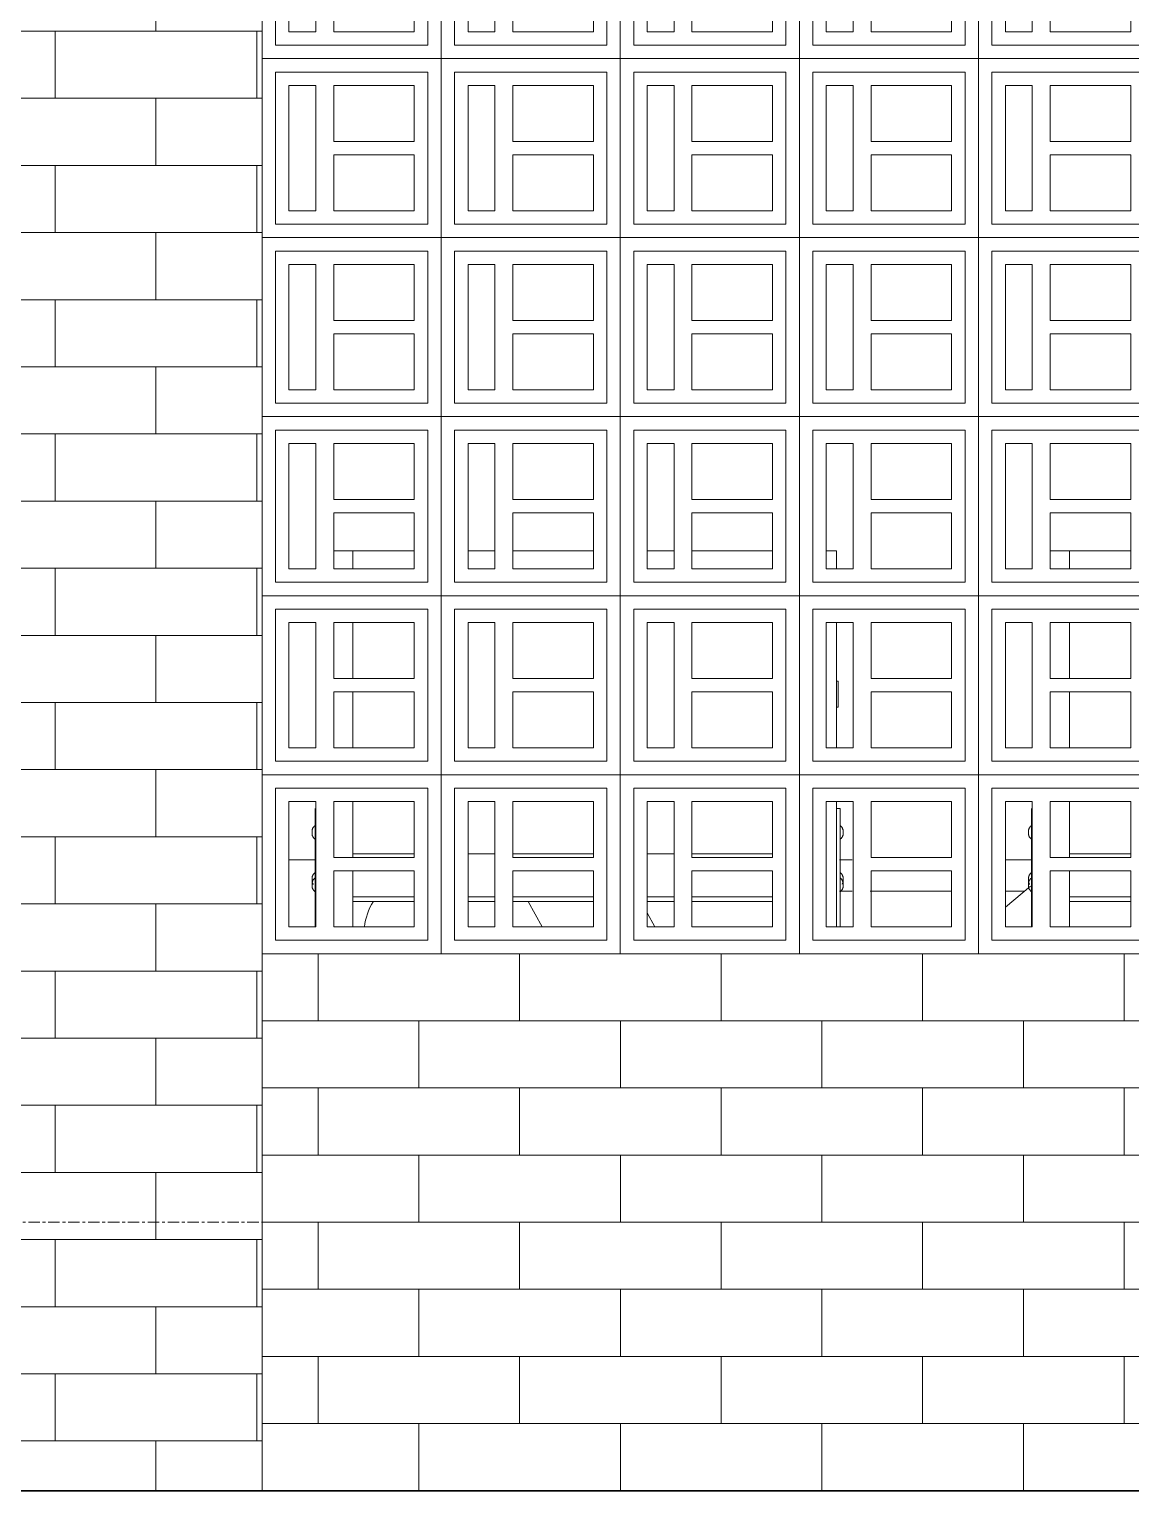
# Model space of a CAD drawing. Header units: inches. Extents: x 22 to 382261, y 22 to 371281.
# Drawn here: x 316274 to 317504, y 141619 to 143252 of the extents above; entities that cross this region are included whole.
import ezdxf

# ---------------------------------------------------------------- set-up
doc = ezdxf.new("R2010")
doc.units = ezdxf.units.IN
doc.header["$MEASUREMENT"] = 0
doc.linetypes.add('Grid Line 1_2_', pattern=[22.225, 12.7, -3.175, 3.175, -3.175])
for name, color, linetype, lineweight in [('A-FLOR', 192, 'Continuous', 9), ('A-FLOR-LEVL', 51, 'Continuous', 9), ('A-GLAZ-CURT', 52, 'Continuous', 9), ('A-WALL', 113, 'Continuous', 9), ('A-WALL-PATT', 111, 'Continuous', 9), ('I-FURN', 30, 'Continuous', 9), ('Q-CASE', 31, 'Continuous', 9)]:
    doc.layers.add(name, color=color, linetype=linetype, lineweight=lineweight)

# ---------------------------------------------------------------- blocks, each defined once
blk = doc.blocks.new('Casework 4 - Casework 4-487880-Left Side Elevation')
at = {"layer": 'Q-CASE'}
for p, q in [((20137.9, 705), (20108.8, 705)), ((20723.4, 705), (20737.7, 705)), ((20908.6, 705), (20937.1, 705)), ((20723.4, 670), (20737.7, 670)), ((20757.9, 670), (20847.8, 670)), ((20908.6, 670), (20929.6, 670))]:
    blk.add_line(p, q, dxfattribs=at)
blk.add_arc((20262.3, 621.7), 69.7, 148.5035, 173.1594, dxfattribs=at)
blk = doc.blocks.new('Casework 23 - Casework 23-687365-Left Side Elevation')
at = {"layer": 'Q-CASE'}
h = blk.add_hatch(dxfattribs=at)
h.set_pattern_fill('FP_8', color=256, style=0, pattern_type=2)
h.set_pattern_definition([(0, (-609.6, 300), (0, 75), []), (90, (-609.6, 300), (-112.5, 75), [75, -75])])
h.paths.add_polyline_path([(19973.5, 0), (20078.8, 0), (20078.8, 3376.8), (19558.8, 3376.8), (19558.8, 0), (19746.5, 0)])
blk.add_line((20078.8, 0), (20078.8, 3215), dxfattribs=at)
blk = doc.blocks.new('s-wall - s-wall-V7-Left Side Elevation')
at = {"layer": 'A-GLAZ-CURT'}
for p, q in [((21478.8, 800), (21278.8, 800)), ((21278.8, 800), (21278.8, 600)), ((21293.8, 615), (21293.8, 785)), ((21293.8, 785), (21463.8, 785)), ((21463.8, 785), (21293.8, 785)), ((21293.8, 785), (21293.8, 615)), ((21463.8, 785), (21463.8, 615)), ((21463.8, 615), (21463.8, 785)), ((21478.8, 600), (21478.8, 800)), ((21308.8, 630), (21308.8, 770)), ((21308.8, 770), (21338.8, 770)), ((21338.8, 770), (21338.8, 630)), ((21358.8, 707.5), (21358.8, 770)), ((21358.8, 770), (21448.8, 770)), ((21448.8, 770), (21448.8, 707.5)), ((21448.8, 707.5), (21358.8, 707.5)), ((21358.8, 630), (21358.8, 692.5)), ((21358.8, 692.5), (21448.8, 692.5)), ((21448.8, 692.5), (21448.8, 630)), ((21338.8, 630), (21308.8, 630)), ((21448.8, 630), (21358.8, 630)), ((21463.8, 615), (21293.8, 615)), ((21293.8, 615), (21463.8, 615))]:
    blk.add_line(p, q, dxfattribs=at)
blk = doc.blocks.new('s-wall - s-wall-779408-Left Side Elevation')
at = {"layer": 'A-GLAZ-CURT'}
for p, q in [((20278.8, 800), (20078.8, 800)), ((20093.8, 615), (20093.8, 785)), ((20093.8, 785), (20263.8, 785)), ((20263.8, 785), (20093.8, 785)), ((20093.8, 785), (20093.8, 615)), ((20263.8, 785), (20263.8, 615)), ((20263.8, 615), (20263.8, 785)), ((20278.8, 600), (20278.8, 800)), ((20108.8, 630), (20108.8, 770)), ((20108.8, 770), (20138.8, 770)), ((20138.8, 770), (20138.8, 630)), ((20158.8, 707.5), (20158.8, 770)), ((20158.8, 770), (20248.8, 770)), ((20248.8, 770), (20248.8, 707.5)), ((20248.8, 707.5), (20158.8, 707.5)), ((20158.8, 630), (20158.8, 692.5)), ((20158.8, 692.5), (20248.8, 692.5)), ((20248.8, 692.5), (20248.8, 630)), ((20138.8, 630), (20108.8, 630)), ((20248.8, 630), (20158.8, 630)), ((20263.8, 615), (20093.8, 615)), ((20093.8, 615), (20263.8, 615))]:
    blk.add_line(p, q, dxfattribs=at)
blk = doc.blocks.new('s-wall - s-wall-V9-Left Side Elevation')
at = {"layer": 'A-GLAZ-CURT'}
for p, q in [((21478.8, 1000), (21278.8, 1000)), ((21278.8, 1000), (21278.8, 800)), ((21478.8, 800), (21478.8, 1000)), ((21293.8, 815), (21293.8, 985)), ((21293.8, 985), (21463.8, 985)), ((21463.8, 985), (21293.8, 985)), ((21293.8, 985), (21293.8, 815)), ((21463.8, 985), (21463.8, 815)), ((21463.8, 815), (21463.8, 985)), ((21308.8, 830), (21308.8, 970)), ((21308.8, 970), (21338.8, 970)), ((21338.8, 970), (21338.8, 830)), ((21358.8, 907.5), (21358.8, 970)), ((21358.8, 970), (21448.8, 970)), ((21448.8, 970), (21448.8, 907.5)), ((21448.8, 907.5), (21358.8, 907.5)), ((21358.8, 830), (21358.8, 892.5)), ((21358.8, 892.5), (21448.8, 892.5)), ((21448.8, 892.5), (21448.8, 830)), ((21338.8, 830), (21308.8, 830)), ((21448.8, 830), (21358.8, 830)), ((21463.8, 815), (21293.8, 815)), ((21293.8, 815), (21463.8, 815)), ((21278.8, 800), (21478.8, 800))]:
    blk.add_line(p, q, dxfattribs=at)
blk = doc.blocks.new('s-wall - s-wall-V10-Left Side Elevation')
at = {"layer": 'A-GLAZ-CURT'}
for p, q in [((20278.8, 1000), (20078.8, 1000)), ((20278.8, 800), (20278.8, 1000)), ((20093.8, 815), (20093.8, 985)), ((20093.8, 985), (20263.8, 985)), ((20263.8, 985), (20093.8, 985)), ((20093.8, 985), (20093.8, 815)), ((20263.8, 985), (20263.8, 815)), ((20263.8, 815), (20263.8, 985)), ((20108.8, 830), (20108.8, 970)), ((20108.8, 970), (20138.8, 970)), ((20138.8, 970), (20138.8, 830)), ((20158.8, 907.5), (20158.8, 970)), ((20158.8, 970), (20248.8, 970)), ((20248.8, 970), (20248.8, 907.5)), ((20248.8, 907.5), (20158.8, 907.5)), ((20158.8, 830), (20158.8, 892.5)), ((20158.8, 892.5), (20248.8, 892.5)), ((20248.8, 892.5), (20248.8, 830)), ((20138.8, 830), (20108.8, 830)), ((20248.8, 830), (20158.8, 830)), ((20263.8, 815), (20093.8, 815)), ((20093.8, 815), (20263.8, 815)), ((20078.8, 800), (20278.8, 800))]:
    blk.add_line(p, q, dxfattribs=at)
blk = doc.blocks.new('DFXFCFB - Dining_Table_9162-841493-Left Side Elevation')
at = {"layer": 'I-FURN'}
for p, q in [((20158.8, 1050.1), (20180.3, 1050.1)), ((20158.8, 1050.1), (20248.8, 1050.1)), ((20180.3, 1050.1), (20180.3, 1030)), ((20308.8, 1050.1), (20338.8, 1050.1)), ((20358.8, 1050.1), (20448.8, 1050.1)), ((20508.8, 1050.1), (20538.8, 1050.1)), ((20558.8, 1050.1), (20648.8, 1050.1)), ((20708.8, 1050.1), (20720.1, 1050.1)), ((20708.8, 1050.1), (20720.1, 1050.1)), ((20720.1, 1050.1), (20720.1, 1030)), ((20720.1, 1050.1), (20720.1, 1030)), ((20958.8, 1050.1), (20980.3, 1050.1)), ((20958.8, 1050.1), (21048.8, 1050.1)), ((20980.3, 1050.1), (20980.3, 1030)), ((20180.3, 907.5), (20180.3, 970)), ((20720.1, 970), (20720.1, 830)), ((20980.3, 907.5), (20980.3, 970)), ((20722.2, 904.5), (20720.1, 904.5)), ((20722.2, 875.6), (20722.2, 904.5)), ((20180.3, 830), (20180.3, 892.5)), ((20980.3, 830), (20980.3, 892.5)), ((20720.1, 875.6), (20722.2, 875.6)), ((20180.3, 770), (20180.3, 707.5)), ((20180.3, 707.5), (20180.3, 770)), ((20720.1, 770), (20720.1, 630)), ((20980.3, 770), (20980.3, 707.5)), ((20980.3, 707.5), (20980.3, 770)), ((20137.9, 629.7), (20137.9, 762.2)), ((20720.1, 630), (20720.1, 762.2)), ((20720.1, 762.2), (20724.4, 762.2)), ((20724.4, 762.2), (20724.4, 630)), ((20937.9, 629.7), (20937.9, 762.2)), ((20134.6, 737.3), (20134.6, 733.8)), ((20134.6, 737.3), (20134.6, 733.8)), ((20134.6, 737.3), (20134.6, 733.8)), ((20134.6, 737.3), (20134.6, 733.8)), ((20727.7, 733.8), (20727.7, 737.3)), ((20727.7, 733.8), (20727.7, 737.3)), ((20727.7, 733.8), (20727.7, 737.3)), ((20727.7, 733.8), (20727.7, 737.3)), ((20934.6, 737.3), (20934.6, 733.8)), ((20934.6, 737.3), (20934.6, 733.8)), ((20934.6, 737.3), (20934.6, 733.8)), ((20934.6, 737.3), (20934.6, 733.8)), ((20248.8, 711.7), (20180.3, 711.7)), ((20338.8, 711.7), (20308.8, 711.7)), ((20448.8, 711.7), (20358.8, 711.7)), ((20538.8, 711.7), (20508.8, 711.7)), ((20648.8, 711.7), (20558.8, 711.7)), ((21048.8, 711.7), (20980.3, 711.7)), ((20180.3, 692.5), (20180.3, 630)), ((20180.3, 663.5), (20180.3, 692.5)), ((20980.3, 692.5), (20980.3, 630)), ((20980.3, 663.5), (20980.3, 692.5)), ((20134.6, 684.7), (20134.6, 681.2)), ((20134.6, 684.7), (20134.6, 681.2)), ((20134.6, 684.7), (20134.6, 681.2)), ((20134.6, 684.7), (20134.6, 681.2)), ((20134.6, 678.7), (20134.6, 675.2)), ((20134.6, 678.7), (20134.6, 675.2)), ((20134.6, 678.7), (20134.6, 675.2)), ((20134.6, 678.7), (20134.6, 675.2)), ((20727.7, 681.2), (20727.7, 684.7)), ((20727.7, 681.2), (20727.7, 684.7)), ((20727.7, 681.2), (20727.7, 684.7)), ((20727.7, 681.2), (20727.7, 684.7)), ((20727.7, 675.2), (20727.7, 678.7)), ((20727.7, 675.2), (20727.7, 678.7)), ((20727.7, 675.2), (20727.7, 678.7)), ((20727.7, 675.2), (20727.7, 678.7)), ((20936.7, 675.4), (20908.8, 651.9)), ((20934.6, 684.7), (20934.6, 681.2)), ((20934.6, 684.7), (20934.6, 681.2)), ((20934.6, 684.7), (20934.6, 681.2)), ((20934.6, 684.7), (20934.6, 681.2)), ((20934.6, 678.7), (20934.6, 675.2)), ((20934.6, 678.7), (20934.6, 675.2)), ((20934.6, 678.7), (20934.6, 675.2)), ((20934.6, 678.7), (20934.6, 675.2)), ((20180.3, 663.5), (20248.8, 663.5)), ((20248.8, 658.2), (20180.3, 658.2)), ((20180.3, 658.2), (20248.8, 658.2)), ((20180.3, 658.2), (20248.8, 658.2)), ((20308.8, 663.5), (20338.8, 663.5)), ((20338.8, 658.2), (20308.8, 658.2)), ((20308.8, 658.2), (20338.8, 658.2)), ((20308.8, 658.2), (20338.8, 658.2)), ((20358.8, 663.5), (20448.8, 663.5)), ((20448.8, 658.2), (20358.8, 658.2)), ((20358.8, 658.2), (20448.8, 658.2)), ((20358.8, 658.2), (20448.8, 658.2)), ((20376, 658.2), (20391.6, 630)), ((20508.8, 663.5), (20538.8, 663.5)), ((20538.8, 658.2), (20508.8, 658.2)), ((20508.8, 658.2), (20538.8, 658.2)), ((20508.8, 658.2), (20538.8, 658.2)), ((20558.8, 663.5), (20648.8, 663.5)), ((20648.8, 658.2), (20558.8, 658.2)), ((20558.8, 658.2), (20648.8, 658.2)), ((20558.8, 658.2), (20648.8, 658.2)), ((20980.3, 663.5), (21048.8, 663.5)), ((21048.8, 658.2), (20980.3, 658.2)), ((20980.3, 658.2), (21048.8, 658.2)), ((20980.3, 658.2), (21048.8, 658.2)), ((20517.4, 630), (20508.8, 645.5))]:
    blk.add_line(p, q, dxfattribs=at)
at = {"layer": 'I-FURN', "flags": 128}
for points in [[(20134.6, 737.3), (20134.6, 737.6), (20134.7, 738), (20134.7, 738.3), (20134.8, 738.6), (20134.9, 738.9), (20135, 739.2), (20135.1, 739.5), (20135.2, 739.8), (20135.3, 740.1), (20135.5, 740.4), (20135.6, 740.7), (20135.8, 740.9), (20136, 741.2), (20136.2, 741.5), (20136.4, 741.7), (20136.6, 742), (20136.8, 742.2), (20137, 742.4), (20137.3, 742.6), (20137.5, 742.8), (20137.8, 743), (20137.9, 743.1)], [(20134.6, 737.3), (20134.6, 737.6), (20134.7, 738), (20134.7, 738.3), (20134.8, 738.6), (20134.9, 738.9), (20135, 739.2), (20135.1, 739.5), (20135.2, 739.8), (20135.3, 740.1), (20135.5, 740.4), (20135.6, 740.7), (20135.8, 740.9), (20136, 741.2), (20136.2, 741.5), (20136.4, 741.7), (20136.6, 742), (20136.8, 742.2), (20137, 742.4), (20137.3, 742.6), (20137.5, 742.8), (20137.8, 743), (20137.9, 743.1)], [(20724.4, 743.1), (20724.7, 742.9), (20724.9, 742.7), (20725.1, 742.5), (20725.4, 742.3), (20725.6, 742.1), (20725.8, 741.8), (20726, 741.6), (20726.2, 741.3), (20726.4, 741), (20726.6, 740.8), (20726.7, 740.5), (20726.9, 740.2), (20727, 739.9), (20727.1, 739.6), (20727.3, 739.3), (20727.4, 739), (20727.4, 738.7), (20727.5, 738.4), (20727.6, 738.1), (20727.6, 737.8), (20727.7, 737.5), (20727.7, 737.3)], [(20724.4, 743.1), (20724.7, 742.9), (20724.9, 742.7), (20725.1, 742.5), (20725.4, 742.3), (20725.6, 742.1), (20725.8, 741.8), (20726, 741.6), (20726.2, 741.3), (20726.4, 741), (20726.6, 740.8), (20726.7, 740.5), (20726.9, 740.2), (20727, 739.9), (20727.1, 739.6), (20727.3, 739.3), (20727.4, 739), (20727.4, 738.7), (20727.5, 738.4), (20727.6, 738.1), (20727.6, 737.8), (20727.7, 737.5), (20727.7, 737.3)], [(20934.6, 737.3), (20934.6, 737.6), (20934.7, 738), (20934.7, 738.3), (20934.8, 738.6), (20934.9, 738.9), (20935, 739.2), (20935.1, 739.5), (20935.2, 739.8), (20935.3, 740.1), (20935.5, 740.4), (20935.6, 740.7), (20935.8, 740.9), (20936, 741.2), (20936.2, 741.5), (20936.4, 741.7), (20936.6, 742), (20936.8, 742.2), (20937, 742.4), (20937.3, 742.6), (20937.5, 742.8), (20937.8, 743), (20937.9, 743.1)], [(20934.6, 737.3), (20934.6, 737.6), (20934.7, 738), (20934.7, 738.3), (20934.8, 738.6), (20934.9, 738.9), (20935, 739.2), (20935.1, 739.5), (20935.2, 739.8), (20935.3, 740.1), (20935.5, 740.4), (20935.6, 740.7), (20935.8, 740.9), (20936, 741.2), (20936.2, 741.5), (20936.4, 741.7), (20936.6, 742), (20936.8, 742.2), (20937, 742.4), (20937.3, 742.6), (20937.5, 742.8), (20937.8, 743), (20937.9, 743.1)], [(20137.9, 728), (20137.6, 728.2), (20137.4, 728.4), (20137.1, 728.6), (20136.9, 728.8), (20136.7, 729.1), (20136.5, 729.3), (20136.3, 729.6), (20136.1, 729.8), (20135.9, 730.1), (20135.7, 730.3), (20135.5, 730.6), (20135.4, 730.9), (20135.3, 731.2), (20135.1, 731.5), (20135, 731.8), (20134.9, 732.1), (20134.8, 732.4), (20134.7, 732.7), (20134.7, 733), (20134.6, 733.3), (20134.6, 733.7), (20134.6, 733.8)], [(20137.9, 728), (20137.6, 728.2), (20137.4, 728.4), (20137.1, 728.6), (20136.9, 728.8), (20136.7, 729.1), (20136.5, 729.3), (20136.3, 729.6), (20136.1, 729.8), (20135.9, 730.1), (20135.7, 730.3), (20135.5, 730.6), (20135.4, 730.9), (20135.3, 731.2), (20135.1, 731.5), (20135, 731.8), (20134.9, 732.1), (20134.8, 732.4), (20134.7, 732.7), (20134.7, 733), (20134.6, 733.3), (20134.6, 733.7), (20134.6, 733.8)], [(20727.7, 733.8), (20727.7, 733.5), (20727.6, 733.2), (20727.6, 732.9), (20727.5, 732.5), (20727.4, 732.2), (20727.3, 731.9), (20727.2, 731.6), (20727.1, 731.3), (20726.9, 731), (20726.8, 730.7), (20726.6, 730.5), (20726.5, 730.2), (20726.3, 729.9), (20726.1, 729.7), (20725.9, 729.4), (20725.7, 729.2), (20725.5, 728.9), (20725.2, 728.7), (20725, 728.5), (20724.8, 728.3), (20724.5, 728.1), (20724.4, 728)], [(20727.7, 733.8), (20727.7, 733.5), (20727.6, 733.2), (20727.6, 732.9), (20727.5, 732.5), (20727.4, 732.2), (20727.3, 731.9), (20727.2, 731.6), (20727.1, 731.3), (20726.9, 731), (20726.8, 730.7), (20726.6, 730.5), (20726.5, 730.2), (20726.3, 729.9), (20726.1, 729.7), (20725.9, 729.4), (20725.7, 729.2), (20725.5, 728.9), (20725.2, 728.7), (20725, 728.5), (20724.8, 728.3), (20724.5, 728.1), (20724.4, 728)], [(20937.9, 728), (20937.6, 728.2), (20937.4, 728.4), (20937.1, 728.6), (20936.9, 728.8), (20936.7, 729.1), (20936.5, 729.3), (20936.3, 729.6), (20936.1, 729.8), (20935.9, 730.1), (20935.7, 730.3), (20935.5, 730.6), (20935.4, 730.9), (20935.3, 731.2), (20935.1, 731.5), (20935, 731.8), (20934.9, 732.1), (20934.8, 732.4), (20934.7, 732.7), (20934.7, 733), (20934.6, 733.3), (20934.6, 733.7), (20934.6, 733.8)], [(20937.9, 728), (20937.6, 728.2), (20937.4, 728.4), (20937.1, 728.6), (20936.9, 728.8), (20936.7, 729.1), (20936.5, 729.3), (20936.3, 729.6), (20936.1, 729.8), (20935.9, 730.1), (20935.7, 730.3), (20935.5, 730.6), (20935.4, 730.9), (20935.3, 731.2), (20935.1, 731.5), (20935, 731.8), (20934.9, 732.1), (20934.8, 732.4), (20934.7, 732.7), (20934.7, 733), (20934.6, 733.3), (20934.6, 733.7), (20934.6, 733.8)], [(20134.6, 684.7), (20134.6, 685), (20134.7, 685.4), (20134.7, 685.7), (20134.8, 686), (20134.9, 686.3), (20135, 686.6), (20135.1, 686.9), (20135.2, 687.2), (20135.3, 687.5), (20135.5, 687.8), (20135.6, 688.1), (20135.8, 688.3), (20136, 688.6), (20136.2, 688.9), (20136.4, 689.1), (20136.6, 689.4), (20136.8, 689.6), (20137, 689.8), (20137.3, 690), (20137.5, 690.2), (20137.8, 690.4), (20137.9, 690.5)], [(20134.6, 684.7), (20134.6, 685), (20134.7, 685.4), (20134.7, 685.7), (20134.8, 686), (20134.9, 686.3), (20135, 686.6), (20135.1, 686.9), (20135.2, 687.2), (20135.3, 687.5), (20135.5, 687.8), (20135.6, 688.1), (20135.8, 688.3), (20136, 688.6), (20136.2, 688.9), (20136.4, 689.1), (20136.6, 689.4), (20136.8, 689.6), (20137, 689.8), (20137.3, 690), (20137.5, 690.2), (20137.8, 690.4), (20137.9, 690.5)], [(20724.4, 690.5), (20724.7, 690.3), (20724.9, 690.1), (20725.1, 689.9), (20725.4, 689.7), (20725.6, 689.5), (20725.8, 689.2), (20726, 689), (20726.2, 688.7), (20726.4, 688.5), (20726.6, 688.2), (20726.7, 687.9), (20726.9, 687.6), (20727, 687.3), (20727.1, 687), (20727.3, 686.7), (20727.4, 686.4), (20727.4, 686.1), (20727.5, 685.8), (20727.6, 685.5), (20727.6, 685.2), (20727.7, 684.9), (20727.7, 684.7)], [(20724.4, 690.5), (20724.7, 690.3), (20724.9, 690.1), (20725.1, 689.9), (20725.4, 689.7), (20725.6, 689.5), (20725.8, 689.2), (20726, 689), (20726.2, 688.7), (20726.4, 688.5), (20726.6, 688.2), (20726.7, 687.9), (20726.9, 687.6), (20727, 687.3), (20727.1, 687), (20727.3, 686.7), (20727.4, 686.4), (20727.4, 686.1), (20727.5, 685.8), (20727.6, 685.5), (20727.6, 685.2), (20727.7, 684.9), (20727.7, 684.7)], [(20934.6, 684.7), (20934.6, 685), (20934.7, 685.4), (20934.7, 685.7), (20934.8, 686), (20934.9, 686.3), (20935, 686.6), (20935.1, 686.9), (20935.2, 687.2), (20935.3, 687.5), (20935.5, 687.8), (20935.6, 688.1), (20935.8, 688.3), (20936, 688.6), (20936.2, 688.9), (20936.4, 689.1), (20936.6, 689.4), (20936.8, 689.6), (20937, 689.8), (20937.3, 690), (20937.5, 690.2), (20937.8, 690.4), (20937.9, 690.5)], [(20934.6, 684.7), (20934.6, 685), (20934.7, 685.4), (20934.7, 685.7), (20934.8, 686), (20934.9, 686.3), (20935, 686.6), (20935.1, 686.9), (20935.2, 687.2), (20935.3, 687.5), (20935.5, 687.8), (20935.6, 688.1), (20935.8, 688.3), (20936, 688.6), (20936.2, 688.9), (20936.4, 689.1), (20936.6, 689.4), (20936.8, 689.6), (20937, 689.8), (20937.3, 690), (20937.5, 690.2), (20937.8, 690.4), (20937.9, 690.5)], [(20134.6, 678.7), (20134.6, 679), (20134.7, 679.3), (20134.7, 679.7), (20134.8, 680), (20134.9, 680.3), (20135, 680.6), (20135.1, 680.9), (20135.2, 681.2), (20135.3, 681.5), (20135.5, 681.8), (20135.6, 682), (20135.8, 682.3), (20136, 682.6), (20136.2, 682.8), (20136.4, 683.1), (20136.6, 683.3), (20136.8, 683.6), (20137, 683.8), (20137.3, 684), (20137.5, 684.2), (20137.8, 684.4), (20137.9, 684.5)], [(20134.6, 678.7), (20134.6, 679), (20134.7, 679.3), (20134.7, 679.7), (20134.8, 680), (20134.9, 680.3), (20135, 680.6), (20135.1, 680.9), (20135.2, 681.2), (20135.3, 681.5), (20135.5, 681.8), (20135.6, 682), (20135.8, 682.3)], [(20135.9, 677.5), (20135.7, 677.7), (20135.5, 678), (20135.4, 678.3), (20135.3, 678.6), (20135.1, 678.9), (20135, 679.2), (20134.9, 679.5), (20134.8, 679.8), (20134.7, 680.1), (20134.7, 680.4), (20134.6, 680.7), (20134.6, 681.1), (20134.6, 681.2)], [(20135.9, 677.5), (20135.7, 677.7), (20135.5, 678), (20135.4, 678.3), (20135.3, 678.6), (20135.1, 678.9), (20135, 679.2), (20134.9, 679.5), (20134.8, 679.8), (20134.7, 680.1), (20134.7, 680.4), (20134.6, 680.7), (20134.6, 681.1), (20134.6, 681.2)], [(20137.9, 669.4), (20137.6, 669.6), (20137.4, 669.8), (20137.1, 670), (20136.9, 670.2), (20136.7, 670.5), (20136.5, 670.7), (20136.3, 670.9), (20136.1, 671.2), (20135.9, 671.5), (20135.7, 671.7), (20135.5, 672), (20135.4, 672.3), (20135.3, 672.6), (20135.1, 672.9), (20135, 673.2), (20134.9, 673.5), (20134.8, 673.8), (20134.7, 674.1), (20134.7, 674.4), (20134.6, 674.7), (20134.6, 675), (20134.6, 675.2)], [(20137.9, 669.4), (20137.6, 669.6), (20137.4, 669.8), (20137.1, 670), (20136.9, 670.2), (20136.7, 670.5), (20136.5, 670.7), (20136.3, 670.9), (20136.1, 671.2), (20135.9, 671.5), (20135.7, 671.7), (20135.5, 672), (20135.4, 672.3), (20135.3, 672.6), (20135.1, 672.9), (20135, 673.2), (20134.9, 673.5), (20134.8, 673.8), (20134.7, 674.1), (20134.7, 674.4), (20134.6, 674.7), (20134.6, 675), (20134.6, 675.2)], [(20724.4, 684.5), (20724.7, 684.3), (20724.9, 684.1), (20725.1, 683.9), (20725.4, 683.7), (20725.6, 683.4), (20725.8, 683.2), (20726, 683), (20726.2, 682.7), (20726.4, 682.4), (20726.6, 682.2), (20726.7, 681.9), (20726.9, 681.6), (20727, 681.3), (20727.1, 681), (20727.3, 680.7), (20727.4, 680.4), (20727.4, 680.1), (20727.5, 679.8), (20727.6, 679.5), (20727.6, 679.2), (20727.7, 678.9), (20727.7, 678.7)], [(20727.7, 675.2), (20727.7, 674.9), (20727.6, 674.6), (20727.6, 674.2), (20727.5, 673.9), (20727.4, 673.6), (20727.3, 673.3), (20727.2, 673), (20727.1, 672.7), (20726.9, 672.4), (20726.8, 672.1), (20726.6, 671.9), (20726.5, 671.6), (20726.3, 671.3), (20726.1, 671.1), (20725.9, 670.8), (20725.7, 670.6), (20725.5, 670.3), (20725.2, 670.1), (20725, 669.9), (20724.8, 669.7), (20724.5, 669.5), (20724.4, 669.4)], [(20727.7, 675.2), (20727.7, 674.9), (20727.6, 674.6), (20727.6, 674.2), (20727.5, 673.9), (20727.4, 673.6), (20727.3, 673.3), (20727.2, 673), (20727.1, 672.7), (20726.9, 672.4), (20726.8, 672.1), (20726.6, 671.9), (20726.5, 671.6), (20726.3, 671.3), (20726.1, 671.1), (20725.9, 670.8), (20725.7, 670.6), (20725.5, 670.3), (20725.2, 670.1), (20725, 669.9), (20724.8, 669.7), (20724.5, 669.5), (20724.4, 669.4)], [(20726.4, 682.4), (20726.6, 682.2), (20726.7, 681.9), (20726.9, 681.6), (20727, 681.3), (20727.1, 681), (20727.3, 680.7), (20727.4, 680.4), (20727.4, 680.1), (20727.5, 679.8), (20727.6, 679.5), (20727.6, 679.2), (20727.7, 678.9), (20727.7, 678.7)], [(20727.7, 681.2), (20727.7, 680.9), (20727.6, 680.6), (20727.6, 680.3), (20727.5, 679.9), (20727.4, 679.6), (20727.3, 679.3), (20727.2, 679), (20727.1, 678.7), (20726.9, 678.4), (20726.8, 678.2), (20726.6, 677.9), (20726.5, 677.6)], [(20727.7, 681.2), (20727.7, 680.9), (20727.6, 680.6), (20727.6, 680.3), (20727.5, 679.9), (20727.4, 679.6), (20727.3, 679.3), (20727.2, 679), (20727.1, 678.7), (20726.9, 678.4), (20726.8, 678.2), (20726.6, 677.9), (20726.5, 677.6)], [(20934.6, 678.7), (20934.6, 679), (20934.7, 679.3), (20934.7, 679.7), (20934.8, 680), (20934.9, 680.3), (20935, 680.6), (20935.1, 680.9), (20935.2, 681.2), (20935.3, 681.5), (20935.5, 681.8), (20935.6, 682), (20935.8, 682.3), (20936, 682.6), (20936.2, 682.8), (20936.4, 683.1), (20936.6, 683.3), (20936.8, 683.6), (20937, 683.8), (20937.3, 684), (20937.5, 684.2), (20937.8, 684.4), (20937.9, 684.5)], [(20934.6, 678.7), (20934.6, 679), (20934.7, 679.3), (20934.7, 679.7), (20934.8, 680), (20934.9, 680.3), (20935, 680.6), (20935.1, 680.9), (20935.2, 681.2), (20935.3, 681.5), (20935.5, 681.8), (20935.6, 682), (20935.8, 682.3)], [(20935.9, 677.5), (20935.7, 677.7), (20935.5, 678), (20935.4, 678.3), (20935.3, 678.6), (20935.1, 678.9), (20935, 679.2), (20934.9, 679.5), (20934.8, 679.8), (20934.7, 680.1), (20934.7, 680.4), (20934.6, 680.7), (20934.6, 681.1), (20934.6, 681.2)], [(20935.9, 677.5), (20935.7, 677.7), (20935.5, 678), (20935.4, 678.3), (20935.3, 678.6), (20935.1, 678.9), (20935, 679.2), (20934.9, 679.5), (20934.8, 679.8), (20934.7, 680.1), (20934.7, 680.4), (20934.6, 680.7), (20934.6, 681.1), (20934.6, 681.2)], [(20934.8, 673.8), (20934.7, 674.1), (20934.7, 674.4), (20934.6, 674.7), (20934.6, 675), (20934.6, 675.2)], [(20937.9, 669.4), (20937.6, 669.6), (20937.4, 669.8), (20937.1, 670), (20936.9, 670.2), (20936.7, 670.5), (20936.5, 670.7), (20936.3, 670.9), (20936.1, 671.2), (20935.9, 671.5), (20935.7, 671.7), (20935.5, 672), (20935.4, 672.3), (20935.3, 672.6), (20935.1, 672.9), (20935, 673.2), (20934.9, 673.5), (20934.8, 673.8), (20934.7, 674.1), (20934.7, 674.4), (20934.6, 674.7), (20934.6, 675), (20934.6, 675.2)]]:
    blk.add_lwpolyline(points, dxfattribs=at)
blk = doc.blocks.new('DFXFCFB - Dining_Table_9162-V18-Left Side Elevation')
at = {"layer": 'I-FURN'}
for p, q in [((20134.6, 737.3), (20134.6, 733.8)), ((20134.6, 737.3), (20134.6, 733.8)), ((20134.6, 737.3), (20134.6, 733.8)), ((20134.6, 737.3), (20134.6, 733.8)), ((20727.7, 733.8), (20727.7, 737.3)), ((20727.7, 733.8), (20727.7, 737.3)), ((20727.7, 733.8), (20727.7, 737.3)), ((20727.7, 733.8), (20727.7, 737.3)), ((20934.6, 737.3), (20934.6, 733.8)), ((20934.6, 737.3), (20934.6, 733.8)), ((20934.6, 737.3), (20934.6, 733.8)), ((20934.6, 737.3), (20934.6, 733.8)), ((20134.6, 684.7), (20134.6, 681.2)), ((20134.6, 684.7), (20134.6, 681.2)), ((20134.6, 684.7), (20134.6, 681.2)), ((20134.6, 684.7), (20134.6, 681.2)), ((20134.6, 678.7), (20134.6, 675.2)), ((20134.6, 678.7), (20134.6, 675.2)), ((20134.6, 678.7), (20134.6, 675.2)), ((20134.6, 678.7), (20134.6, 675.2)), ((20727.7, 681.2), (20727.7, 684.7)), ((20727.7, 681.2), (20727.7, 684.7)), ((20727.7, 681.2), (20727.7, 684.7)), ((20727.7, 681.2), (20727.7, 684.7)), ((20727.7, 675.2), (20727.7, 678.7)), ((20727.7, 675.2), (20727.7, 678.7)), ((20727.7, 675.2), (20727.7, 678.7)), ((20727.7, 675.2), (20727.7, 678.7)), ((20934.6, 684.7), (20934.6, 681.2)), ((20934.6, 684.7), (20934.6, 681.2)), ((20934.6, 684.7), (20934.6, 681.2)), ((20934.6, 684.7), (20934.6, 681.2)), ((20934.6, 678.7), (20934.6, 675.2)), ((20934.6, 678.7), (20934.6, 675.2)), ((20934.6, 678.7), (20934.6, 675.2)), ((20934.6, 678.7), (20934.6, 675.2))]:
    blk.add_line(p, q, dxfattribs=at)
at = {"layer": 'I-FURN', "flags": 128}
for points in [[(20134.6, 737.3), (20134.6, 737.6), (20134.7, 738), (20134.7, 738.3), (20134.8, 738.6), (20134.9, 738.9), (20135, 739.2), (20135.1, 739.5), (20135.2, 739.8), (20135.3, 740.1), (20135.5, 740.4), (20135.6, 740.7), (20135.8, 740.9), (20136, 741.2), (20136.2, 741.5), (20136.4, 741.7), (20136.6, 742), (20136.8, 742.2), (20137, 742.4), (20137.3, 742.6), (20137.5, 742.8), (20137.8, 743), (20137.9, 743.1)], [(20134.6, 737.3), (20134.6, 737.6), (20134.7, 738), (20134.7, 738.3), (20134.8, 738.6), (20134.9, 738.9), (20135, 739.2), (20135.1, 739.5), (20135.2, 739.8), (20135.3, 740.1), (20135.5, 740.4), (20135.6, 740.7), (20135.8, 740.9), (20136, 741.2), (20136.2, 741.5), (20136.4, 741.7), (20136.6, 742), (20136.8, 742.2), (20137, 742.4), (20137.3, 742.6), (20137.5, 742.8), (20137.8, 743), (20137.9, 743.1)], [(20724.4, 743.1), (20724.7, 742.9), (20724.9, 742.7), (20725.1, 742.5), (20725.4, 742.3), (20725.6, 742.1), (20725.8, 741.8), (20726, 741.6), (20726.2, 741.3), (20726.4, 741), (20726.6, 740.8), (20726.7, 740.5), (20726.9, 740.2), (20727, 739.9), (20727.1, 739.6), (20727.3, 739.3), (20727.4, 739), (20727.4, 738.7), (20727.5, 738.4), (20727.6, 738.1), (20727.6, 737.8), (20727.7, 737.5), (20727.7, 737.3)], [(20724.4, 743.1), (20724.7, 742.9), (20724.9, 742.7), (20725.1, 742.5), (20725.4, 742.3), (20725.6, 742.1), (20725.8, 741.8), (20726, 741.6), (20726.2, 741.3), (20726.4, 741), (20726.6, 740.8), (20726.7, 740.5), (20726.9, 740.2), (20727, 739.9), (20727.1, 739.6), (20727.3, 739.3), (20727.4, 739), (20727.4, 738.7), (20727.5, 738.4), (20727.6, 738.1), (20727.6, 737.8), (20727.7, 737.5), (20727.7, 737.3)], [(20934.6, 737.3), (20934.6, 737.6), (20934.7, 738), (20934.7, 738.3), (20934.8, 738.6), (20934.9, 738.9), (20935, 739.2), (20935.1, 739.5), (20935.2, 739.8), (20935.3, 740.1), (20935.5, 740.4), (20935.6, 740.7), (20935.8, 740.9), (20936, 741.2), (20936.2, 741.5), (20936.4, 741.7), (20936.6, 742), (20936.8, 742.2), (20937, 742.4), (20937.3, 742.6), (20937.5, 742.8), (20937.8, 743), (20937.9, 743.1)], [(20934.6, 737.3), (20934.6, 737.6), (20934.7, 738), (20934.7, 738.3), (20934.8, 738.6), (20934.9, 738.9), (20935, 739.2), (20935.1, 739.5), (20935.2, 739.8), (20935.3, 740.1), (20935.5, 740.4), (20935.6, 740.7), (20935.8, 740.9), (20936, 741.2), (20936.2, 741.5), (20936.4, 741.7), (20936.6, 742), (20936.8, 742.2), (20937, 742.4), (20937.3, 742.6), (20937.5, 742.8), (20937.8, 743), (20937.9, 743.1)], [(20137.9, 728), (20137.6, 728.2), (20137.4, 728.4), (20137.1, 728.6), (20136.9, 728.8), (20136.7, 729.1), (20136.5, 729.3), (20136.3, 729.6), (20136.1, 729.8), (20135.9, 730.1), (20135.7, 730.3), (20135.5, 730.6), (20135.4, 730.9), (20135.3, 731.2), (20135.1, 731.5), (20135, 731.8), (20134.9, 732.1), (20134.8, 732.4), (20134.7, 732.7), (20134.7, 733), (20134.6, 733.3), (20134.6, 733.7), (20134.6, 733.8)], [(20137.9, 728), (20137.6, 728.2), (20137.4, 728.4), (20137.1, 728.6), (20136.9, 728.8), (20136.7, 729.1), (20136.5, 729.3), (20136.3, 729.6), (20136.1, 729.8), (20135.9, 730.1), (20135.7, 730.3), (20135.5, 730.6), (20135.4, 730.9), (20135.3, 731.2), (20135.1, 731.5), (20135, 731.8), (20134.9, 732.1), (20134.8, 732.4), (20134.7, 732.7), (20134.7, 733), (20134.6, 733.3), (20134.6, 733.7), (20134.6, 733.8)], [(20727.7, 733.8), (20727.7, 733.5), (20727.6, 733.2), (20727.6, 732.9), (20727.5, 732.5), (20727.4, 732.2), (20727.3, 731.9), (20727.2, 731.6), (20727.1, 731.3), (20726.9, 731), (20726.8, 730.7), (20726.6, 730.5), (20726.5, 730.2), (20726.3, 729.9), (20726.1, 729.7), (20725.9, 729.4), (20725.7, 729.2), (20725.5, 728.9), (20725.2, 728.7), (20725, 728.5), (20724.8, 728.3), (20724.5, 728.1), (20724.4, 728)], [(20727.7, 733.8), (20727.7, 733.5), (20727.6, 733.2), (20727.6, 732.9), (20727.5, 732.5), (20727.4, 732.2), (20727.3, 731.9), (20727.2, 731.6), (20727.1, 731.3), (20726.9, 731), (20726.8, 730.7), (20726.6, 730.5), (20726.5, 730.2), (20726.3, 729.9), (20726.1, 729.7), (20725.9, 729.4), (20725.7, 729.2), (20725.5, 728.9), (20725.2, 728.7), (20725, 728.5), (20724.8, 728.3), (20724.5, 728.1), (20724.4, 728)], [(20937.9, 728), (20937.6, 728.2), (20937.4, 728.4), (20937.1, 728.6), (20936.9, 728.8), (20936.7, 729.1), (20936.5, 729.3), (20936.3, 729.6), (20936.1, 729.8), (20935.9, 730.1), (20935.7, 730.3), (20935.5, 730.6), (20935.4, 730.9), (20935.3, 731.2), (20935.1, 731.5), (20935, 731.8), (20934.9, 732.1), (20934.8, 732.4), (20934.7, 732.7), (20934.7, 733), (20934.6, 733.3), (20934.6, 733.7), (20934.6, 733.8)], [(20937.9, 728), (20937.6, 728.2), (20937.4, 728.4), (20937.1, 728.6), (20936.9, 728.8), (20936.7, 729.1), (20936.5, 729.3), (20936.3, 729.6), (20936.1, 729.8), (20935.9, 730.1), (20935.7, 730.3), (20935.5, 730.6), (20935.4, 730.9), (20935.3, 731.2), (20935.1, 731.5), (20935, 731.8), (20934.9, 732.1), (20934.8, 732.4), (20934.7, 732.7), (20934.7, 733), (20934.6, 733.3), (20934.6, 733.7), (20934.6, 733.8)], [(20134.6, 684.7), (20134.6, 685), (20134.7, 685.4), (20134.7, 685.7), (20134.8, 686), (20134.9, 686.3), (20135, 686.6), (20135.1, 686.9), (20135.2, 687.2), (20135.3, 687.5), (20135.5, 687.8), (20135.6, 688.1), (20135.8, 688.3), (20136, 688.6), (20136.2, 688.9), (20136.4, 689.1), (20136.6, 689.4), (20136.8, 689.6), (20137, 689.8), (20137.3, 690), (20137.5, 690.2), (20137.8, 690.4), (20137.9, 690.5)], [(20134.6, 684.7), (20134.6, 685), (20134.7, 685.4), (20134.7, 685.7), (20134.8, 686), (20134.9, 686.3), (20135, 686.6), (20135.1, 686.9), (20135.2, 687.2), (20135.3, 687.5), (20135.5, 687.8), (20135.6, 688.1), (20135.8, 688.3), (20136, 688.6), (20136.2, 688.9), (20136.4, 689.1), (20136.6, 689.4), (20136.8, 689.6), (20137, 689.8), (20137.3, 690), (20137.5, 690.2), (20137.8, 690.4), (20137.9, 690.5)], [(20724.4, 690.5), (20724.7, 690.3), (20724.9, 690.1), (20725.1, 689.9), (20725.4, 689.7), (20725.6, 689.5), (20725.8, 689.2), (20726, 689), (20726.2, 688.7), (20726.4, 688.5), (20726.6, 688.2), (20726.7, 687.9), (20726.9, 687.6), (20727, 687.3), (20727.1, 687), (20727.3, 686.7), (20727.4, 686.4), (20727.4, 686.1), (20727.5, 685.8), (20727.6, 685.5), (20727.6, 685.2), (20727.7, 684.9), (20727.7, 684.7)], [(20724.4, 690.5), (20724.7, 690.3), (20724.9, 690.1), (20725.1, 689.9), (20725.4, 689.7), (20725.6, 689.5), (20725.8, 689.2), (20726, 689), (20726.2, 688.7), (20726.4, 688.5), (20726.6, 688.2), (20726.7, 687.9), (20726.9, 687.6), (20727, 687.3), (20727.1, 687), (20727.3, 686.7), (20727.4, 686.4), (20727.4, 686.1), (20727.5, 685.8), (20727.6, 685.5), (20727.6, 685.2), (20727.7, 684.9), (20727.7, 684.7)], [(20934.6, 684.7), (20934.6, 685), (20934.7, 685.4), (20934.7, 685.7), (20934.8, 686), (20934.9, 686.3), (20935, 686.6), (20935.1, 686.9), (20935.2, 687.2), (20935.3, 687.5), (20935.5, 687.8), (20935.6, 688.1), (20935.8, 688.3), (20936, 688.6), (20936.2, 688.9), (20936.4, 689.1), (20936.6, 689.4), (20936.8, 689.6), (20937, 689.8), (20937.3, 690), (20937.5, 690.2), (20937.8, 690.4), (20937.9, 690.5)], [(20934.6, 684.7), (20934.6, 685), (20934.7, 685.4), (20934.7, 685.7), (20934.8, 686), (20934.9, 686.3), (20935, 686.6), (20935.1, 686.9), (20935.2, 687.2), (20935.3, 687.5), (20935.5, 687.8), (20935.6, 688.1), (20935.8, 688.3), (20936, 688.6), (20936.2, 688.9), (20936.4, 689.1), (20936.6, 689.4), (20936.8, 689.6), (20937, 689.8), (20937.3, 690), (20937.5, 690.2), (20937.8, 690.4), (20937.9, 690.5)], [(20134.6, 678.7), (20134.6, 679), (20134.7, 679.3), (20134.7, 679.7), (20134.8, 680), (20134.9, 680.3), (20135, 680.6), (20135.1, 680.9), (20135.2, 681.2), (20135.3, 681.5), (20135.5, 681.8), (20135.6, 682), (20135.8, 682.3)], [(20134.6, 678.7), (20134.6, 679), (20134.7, 679.3), (20134.7, 679.7), (20134.8, 680), (20134.9, 680.3), (20135, 680.6), (20135.1, 680.9), (20135.2, 681.2), (20135.3, 681.5), (20135.5, 681.8), (20135.6, 682), (20135.8, 682.3)], [(20135.9, 677.5), (20135.7, 677.7), (20135.5, 678), (20135.4, 678.3), (20135.3, 678.6), (20135.1, 678.9), (20135, 679.2), (20134.9, 679.5), (20134.8, 679.8), (20134.7, 680.1), (20134.7, 680.4), (20134.6, 680.7), (20134.6, 681.1), (20134.6, 681.2)], [(20135.9, 677.5), (20135.7, 677.7), (20135.5, 678), (20135.4, 678.3), (20135.3, 678.6), (20135.1, 678.9), (20135, 679.2), (20134.9, 679.5), (20134.8, 679.8), (20134.7, 680.1), (20134.7, 680.4), (20134.6, 680.7), (20134.6, 681.1), (20134.6, 681.2)], [(20137.9, 669.4), (20137.6, 669.6), (20137.4, 669.8), (20137.1, 670), (20136.9, 670.2), (20136.7, 670.5), (20136.5, 670.7), (20136.3, 670.9), (20136.1, 671.2), (20135.9, 671.5), (20135.7, 671.7), (20135.5, 672), (20135.4, 672.3), (20135.3, 672.6), (20135.1, 672.9), (20135, 673.2), (20134.9, 673.5), (20134.8, 673.8), (20134.7, 674.1), (20134.7, 674.4), (20134.6, 674.7), (20134.6, 675), (20134.6, 675.2)], [(20137.9, 669.4), (20137.6, 669.6), (20137.4, 669.8), (20137.1, 670), (20136.9, 670.2), (20136.7, 670.5), (20136.5, 670.7), (20136.3, 670.9), (20136.1, 671.2), (20135.9, 671.5), (20135.7, 671.7), (20135.5, 672), (20135.4, 672.3), (20135.3, 672.6), (20135.1, 672.9), (20135, 673.2), (20134.9, 673.5), (20134.8, 673.8), (20134.7, 674.1), (20134.7, 674.4), (20134.6, 674.7), (20134.6, 675), (20134.6, 675.2)], [(20727.7, 675.2), (20727.7, 674.9), (20727.6, 674.6), (20727.6, 674.2), (20727.5, 673.9), (20727.4, 673.6), (20727.3, 673.3), (20727.2, 673), (20727.1, 672.7), (20726.9, 672.4), (20726.8, 672.1), (20726.6, 671.9), (20726.5, 671.6), (20726.3, 671.3), (20726.1, 671.1), (20725.9, 670.8), (20725.7, 670.6), (20725.5, 670.3), (20725.2, 670.1), (20725, 669.9), (20724.8, 669.7), (20724.5, 669.5), (20724.4, 669.4)], [(20727.7, 675.2), (20727.7, 674.9), (20727.6, 674.6), (20727.6, 674.2), (20727.5, 673.9), (20727.4, 673.6), (20727.3, 673.3), (20727.2, 673), (20727.1, 672.7), (20726.9, 672.4), (20726.8, 672.1), (20726.6, 671.9), (20726.5, 671.6), (20726.3, 671.3), (20726.1, 671.1), (20725.9, 670.8), (20725.7, 670.6), (20725.5, 670.3), (20725.2, 670.1), (20725, 669.9), (20724.8, 669.7), (20724.5, 669.5), (20724.4, 669.4)], [(20726.4, 682.4), (20726.6, 682.2), (20726.7, 681.9), (20726.9, 681.6), (20727, 681.3), (20727.1, 681), (20727.3, 680.7), (20727.4, 680.4), (20727.4, 680.1), (20727.5, 679.8), (20727.6, 679.5), (20727.6, 679.2), (20727.7, 678.9), (20727.7, 678.7)], [(20726.4, 682.4), (20726.6, 682.2), (20726.7, 681.9), (20726.9, 681.6), (20727, 681.3), (20727.1, 681), (20727.3, 680.7), (20727.4, 680.4), (20727.4, 680.1), (20727.5, 679.8), (20727.6, 679.5), (20727.6, 679.2), (20727.7, 678.9), (20727.7, 678.7)], [(20727.7, 681.2), (20727.7, 680.9), (20727.6, 680.6), (20727.6, 680.3), (20727.5, 679.9), (20727.4, 679.6), (20727.3, 679.3), (20727.2, 679), (20727.1, 678.7), (20726.9, 678.4), (20726.8, 678.2), (20726.6, 677.9), (20726.5, 677.6)], [(20727.7, 681.2), (20727.7, 680.9), (20727.6, 680.6), (20727.6, 680.3), (20727.5, 679.9), (20727.4, 679.6), (20727.3, 679.3), (20727.2, 679), (20727.1, 678.7), (20726.9, 678.4), (20726.8, 678.2), (20726.6, 677.9), (20726.5, 677.6)], [(20934.6, 678.7), (20934.6, 679), (20934.7, 679.3), (20934.7, 679.7), (20934.8, 680), (20934.9, 680.3), (20935, 680.6), (20935.1, 680.9), (20935.2, 681.2), (20935.3, 681.5), (20935.5, 681.8), (20935.6, 682), (20935.8, 682.3)], [(20934.6, 678.7), (20934.6, 679), (20934.7, 679.3), (20934.7, 679.7), (20934.8, 680), (20934.9, 680.3), (20935, 680.6), (20935.1, 680.9), (20935.2, 681.2), (20935.3, 681.5), (20935.5, 681.8), (20935.6, 682), (20935.8, 682.3)], [(20935.9, 677.5), (20935.7, 677.7), (20935.5, 678), (20935.4, 678.3), (20935.3, 678.6), (20935.1, 678.9), (20935, 679.2), (20934.9, 679.5), (20934.8, 679.8), (20934.7, 680.1), (20934.7, 680.4), (20934.6, 680.7), (20934.6, 681.1), (20934.6, 681.2)], [(20935.9, 677.5), (20935.7, 677.7), (20935.5, 678), (20935.4, 678.3), (20935.3, 678.6), (20935.1, 678.9), (20935, 679.2), (20934.9, 679.5), (20934.8, 679.8), (20934.7, 680.1), (20934.7, 680.4), (20934.6, 680.7), (20934.6, 681.1), (20934.6, 681.2)], [(20934.8, 673.8), (20934.7, 674.1), (20934.7, 674.4), (20934.6, 674.7), (20934.6, 675), (20934.6, 675.2)], [(20934.8, 673.8), (20934.7, 674.1), (20934.7, 674.4), (20934.6, 674.7), (20934.6, 675), (20934.6, 675.2)]]:
    blk.add_lwpolyline(points, dxfattribs=at)

msp = doc.modelspace()

# ---------------------------------------------------------------- hatches: boundary and pattern name
at = {"layer": 'A-WALL-PATT'}
h = msp.add_hatch(dxfattribs=at)
h.set_pattern_fill('FP_11', color=256, style=0, pattern_type=2)
h.set_pattern_definition([(0, (318733.995, 141919.45), (0, 75), []), (90, (318734, 141919.45), (-112.5, 75), [75, -75])])
h.paths.add_polyline_path([(316534, 141619.4), (318067, 141619.4), (318067, 142219.4), (316534, 142219.4), (316534, 142070.1)])
h.paths.add_polyline_path([(317790.9, 144619.4), (318734, 144619.4), (318734, 144834.4), (316534, 144834.4), (316534, 144619.4), (317563.9, 144619.4)])

# ---------------------------------------------------------------- linework, layer by layer
at = {"layer": 'A-FLOR', "lineweight": 35}
msp.add_line((330277.8, 141619.4), (272156.9, 141619.4), dxfattribs=at)
at = {"layer": 'A-FLOR-LEVL', "linetype": 'Grid Line 1_2_'}
for p, q in [((274645.6, 141919.4), (327919.2, 141919.4)), ((274645.6, 141619.4), (327919.2, 141619.4))]:
    msp.add_line(p, q, dxfattribs=at)
at = {"layer": 'A-WALL'}
msp.add_line((318067, 142219.4), (316534, 142219.4), dxfattribs=at)

# ---------------------------------------------------------------- block references
at = {"layer": 'A-GLAZ-CURT'}
for name, p in [('s-wall - s-wall-V10-Left Side Elevation', (296455.2, 142419.4)), ('s-wall - s-wall-V9-Left Side Elevation', (295455.2, 142419.4)), ('s-wall - s-wall-V9-Left Side Elevation', (295655.2, 142419.4)), ('s-wall - s-wall-V9-Left Side Elevation', (295855.2, 142419.4)), ('s-wall - s-wall-V9-Left Side Elevation', (296055.2, 142419.4)), ('s-wall - s-wall-V10-Left Side Elevation', (296455.2, 142219.4)), ('s-wall - s-wall-V9-Left Side Elevation', (295455.2, 142219.4)), ('s-wall - s-wall-V9-Left Side Elevation', (295655.2, 142219.4)), ('s-wall - s-wall-V9-Left Side Elevation', (295855.2, 142219.4)), ('s-wall - s-wall-V9-Left Side Elevation', (296055.2, 142219.4)), ('s-wall - s-wall-V10-Left Side Elevation', (296455.2, 142019.4)), ('s-wall - s-wall-V9-Left Side Elevation', (295455.2, 142019.4)), ('s-wall - s-wall-V9-Left Side Elevation', (295655.2, 142019.4)), ('s-wall - s-wall-V9-Left Side Elevation', (295855.2, 142019.4)), ('s-wall - s-wall-V9-Left Side Elevation', (296055.2, 142019.4)), ('s-wall - s-wall-V10-Left Side Elevation', (296455.2, 141819.4)), ('s-wall - s-wall-V9-Left Side Elevation', (295455.2, 141819.4)), ('s-wall - s-wall-V9-Left Side Elevation', (295655.2, 141819.4)), ('s-wall - s-wall-V9-Left Side Elevation', (295855.2, 141819.4)), ('s-wall - s-wall-V9-Left Side Elevation', (296055.2, 141819.4)), ('s-wall - s-wall-V10-Left Side Elevation', (296455.2, 141619.4)), ('s-wall - s-wall-V9-Left Side Elevation', (295455.2, 141619.4)), ('s-wall - s-wall-V9-Left Side Elevation', (295655.2, 141619.4)), ('s-wall - s-wall-V9-Left Side Elevation', (295855.2, 141619.4)), ('s-wall - s-wall-V9-Left Side Elevation', (296055.2, 141619.4)), ('s-wall - s-wall-779408-Left Side Elevation', (296455.2, 141619.4)), ('s-wall - s-wall-V7-Left Side Elevation', (295455.2, 141619.4)), ('s-wall - s-wall-V7-Left Side Elevation', (295655.2, 141619.4)), ('s-wall - s-wall-V7-Left Side Elevation', (295855.2, 141619.4)), ('s-wall - s-wall-V7-Left Side Elevation', (296055.2, 141619.4))]:
    msp.add_blockref(name, p, dxfattribs=at)
at = {"layer": 'I-FURN'}
for name in ['DFXFCFB - Dining_Table_9162-841493-Left Side Elevation', 'DFXFCFB - Dining_Table_9162-V18-Left Side Elevation']:
    msp.add_blockref(name, (296455.2, 141619.4), dxfattribs=at)
at = {"layer": 'Q-CASE'}
for name in ['Casework 23 - Casework 23-687365-Left Side Elevation', 'Casework 4 - Casework 4-487880-Left Side Elevation']:
    msp.add_blockref(name, (296455.2, 141619.4), dxfattribs=at)

doc.saveas('drawing.dxf')
